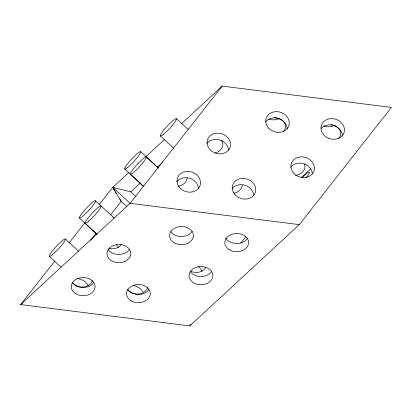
<?xml version="1.0" encoding="UTF-8"?>
<svg xmlns="http://www.w3.org/2000/svg" width="412" height="412" viewBox="0 0 412 412"><rect width="100%" height="100%" fill="white"/><g stroke="black" fill="none" stroke-linecap="round" stroke-linejoin="round"><path stroke-width="0.62" d="M187.141 177.922L186.61 180.24A11.799 9.002 -0.5 0 1 177.927 186.368M54.745 261.141L20.6 304.597L189.814 325.897L299.292 224.633L391.4 107.403L222.186 86.103L181.604 123.641M69.036 242.951L84.913 222.738M99.21 204.548L112.708 187.367L128.75 172.525M90.635 240.263L96.202 233.182M110.504 214.971L121.236 201.314L112.708 187.367L113.99 187.362M222.186 86.103L130.084 203.332L20.6 304.597L22.305 303.69M240.696 243.204L245.851 236.643M189.814 325.897L191.003 324.378M145.74 156.812L164.615 139.354M114.582 190.73L112.708 187.367L130.758 191.838L140.193 183.108M157.183 167.396L162.374 162.596M301.239 177.634L310.689 168.894M279.491 118.599L276.653 119.526A11.799 9.002 -0.5 0 1 268.794 119.12M215.162 152.898L217.057 152.28A11.799 9.002 -0.5 0 0 221.635 140.461M113.985 187.527L112.708 187.367L130.084 203.332L299.292 224.633M108.747 248.276C111.662 249.018 114.763 248.884 117.544 247.694A11.799 10.084 17.9 0 0 121.349 244.594M130.758 191.838L135.878 196.545M126.865 206.489L121.236 201.314L119.804 199.357M176.424 118.641L188.078 129.394M160.423 135.986L173.473 148.032M140.688 151.698L158.399 168.039M146.445 157.096L158.095 167.849M130.269 174.07L143.788 186.543M124.681 169.044L142.398 185.385A11.799 1.622 -47.3 0 0 142.979 185.374M95.326 200.701L114.15 218.01M79.521 218.154L97.237 234.5L85.093 223.314M65.359 239.022L78.414 251.062M49.358 256.367L61.012 267.12M115.206 191.853L116.143 193.537M93.663 282.642A11.917 9.095 -0.5 0 1 82.735 287.561A11.917 9.095 -0.5 0 1 72.224 282.22M129.291 249.744A11.917 9.095 -0.5 0 1 125.027 253.164L122.179 254.132A11.917 9.095 -0.5 0 1 113.109 253.406L110.601 252.01A11.917 9.095 -0.5 0 1 107.929 249.116M148.897 289.595A11.917 9.095 -0.5 0 1 137.974 294.513A11.917 9.095 -0.5 0 1 127.457 289.173M211.176 272.049A11.917 9.095 -0.5 0 1 190.535 271.977M247.483 238.162A11.917 9.095 -0.5 0 1 236.591 243.507A11.917 9.095 -0.5 0 1 225.771 238.162M192.224 231.25A11.917 9.095 -0.5 0 1 186.224 235.762L183.242 236.437A11.917 9.095 -0.5 0 1 170.774 231.595M232.095 188.593A11.917 10.187 17.9 0 1 245.001 185.282A11.917 10.187 17.9 0 1 253.72 195.401M176.856 181.641A11.917 10.187 17.9 0 1 189.767 178.329A11.917 10.187 17.9 0 1 198.481 188.449M206.922 143.376A11.917 10.187 17.9 0 1 219.833 140.059A11.917 10.187 17.9 0 1 228.547 150.184M290.764 167.056A11.917 10.187 17.9 0 1 303.675 163.739A11.917 10.187 17.9 0 1 312.389 173.864M265.596 121.839A11.917 10.187 17.9 0 1 278.8 118.62A11.917 10.187 17.9 0 1 287.236 129.188M321.123 128.436A11.917 10.187 17.9 0 1 334.24 125.645A11.917 10.187 17.9 0 1 342.475 136.058M302.063 177.732A11.917 1.638 -47.3 0 1 308.815 173.952L307.79 175.558A11.917 1.638 -47.3 0 1 306.322 177.541M283.255 131.788A11.799 9.002 -0.5 0 0 285.078 128.812L285.464 126.479A11.799 9.002 -0.5 0 0 277.23 117.987M274.201 117.585A11.799 9.002 -0.5 0 1 276.643 117.858M333.818 125.33A11.799 9.002 -0.5 0 1 338.721 138.489M330.872 124.651A11.799 9.002 -0.5 0 1 333.251 125.15M335.08 125.387A11.799 9.002 -0.5 0 1 323.842 126.01M304.468 163.971A11.799 9.002 -0.5 0 1 295.486 175.409M116.256 244.568A11.799 10.084 17.9 0 1 118.193 247.437M92.489 280.531A11.799 10.084 17.9 0 1 83.806 286.979A11.799 10.084 17.9 0 1 72.497 282.781M77.008 278.594A11.799 10.084 17.9 0 1 81.777 279.717L84.424 281.247A11.799 10.084 17.9 0 1 88.132 285.717M147.609 287.797A11.799 10.084 17.9 0 1 127.88 289.899M133.236 285.634A11.799 10.084 17.9 0 1 143.016 291.979M198.636 266.894A11.799 10.084 17.9 0 1 202.184 271.451M205.851 267.218A11.799 10.084 17.9 0 1 190.478 271.168M113.037 217.042A11.799 1.622 -47.3 0 1 113.218 217.469M242.349 185.23A11.799 9.002 -0.5 0 1 233.908 193.171M193.336 236.57L192.6 238.883A11.917 9.095 -0.5 0 1 186.296 243.94L183.309 244.615A11.917 9.095 -0.5 0 1 169.595 236.282A11.917 9.095 -0.5 0 1 181.733 226.543A11.917 9.095 -0.5 0 1 193.336 236.57M138.097 163.487L136.012 165.758A11.799 1.622 -47.3 0 0 130.846 174.276A11.799 1.622 -47.3 0 0 142.011 163.894A11.799 1.622 -47.3 0 0 145.23 157.183L143.891 158.1A11.799 1.622 -47.3 0 0 138.097 163.487M89.167 209.924L87.061 212.17A11.799 1.622 -47.3 0 1 81.452 217.237L80.242 217.984A11.799 1.622 -47.3 0 1 84.336 210.45A11.799 1.622 -47.3 0 1 95.141 200.69A11.799 1.622 -47.3 0 1 89.167 209.924M125.099 261.342L122.251 262.31A11.917 9.095 -0.5 0 1 113.182 261.584L110.668 260.188A11.917 9.095 -0.5 0 1 111.049 246.783A11.917 9.095 -0.5 0 1 128.523 248.173A11.917 9.095 -0.5 0 1 125.099 261.342M198.007 266.847L195.118 267.743A11.917 9.095 -0.5 0 0 191.158 280.824A11.917 9.095 -0.5 0 0 208.56 282.637A11.917 9.095 -0.5 0 0 209.492 269.242L207.04 267.785A11.917 9.095 -0.5 0 0 198.007 266.847M328.611 138.272L325.902 136.789A11.917 10.187 17.9 0 1 321.123 129.713L321.015 127.009A11.917 10.187 17.9 0 1 334.863 118.97A11.917 10.187 17.9 0 1 344.066 132.613A11.917 10.187 17.9 0 1 328.611 138.272M75.571 293.674A11.917 9.095 -0.5 0 0 94.925 288.122A11.917 9.095 -0.5 0 0 79.027 278.131A11.917 9.095 -0.5 0 0 75.571 293.674M130.805 300.626A11.917 9.095 -0.5 0 0 150.159 295.074A11.917 9.095 -0.5 0 0 134.261 285.083A11.917 9.095 -0.5 0 0 130.805 300.626M229.118 249.62A11.917 9.095 -0.5 0 0 248.472 244.069A11.917 9.095 -0.5 0 0 232.574 234.078A11.917 9.095 -0.5 0 0 229.118 249.62M163.61 134.224A11.799 1.622 -47.3 0 0 176.46 119.222A11.799 1.622 -47.3 0 0 165.197 128.498A11.799 1.622 -47.3 0 0 163.61 134.224M88.281 221.548A11.799 1.622 -47.3 0 0 101.136 206.546A11.799 1.622 -47.3 0 0 89.873 215.821A11.799 1.622 -47.3 0 0 88.281 221.548M52.545 254.601A11.799 1.622 -47.3 0 0 65.395 239.599A11.799 1.622 -47.3 0 0 54.132 248.879A11.799 1.622 -47.3 0 0 52.545 254.601M235.257 194.953A11.917 10.187 17.9 0 0 255.183 192.831A11.917 10.187 17.9 0 0 241.53 178.458A11.917 10.187 17.9 0 0 235.257 194.953M268.758 128.194A11.917 10.187 17.9 0 0 288.688 126.072A11.917 10.187 17.9 0 0 275.031 111.704A11.917 10.187 17.9 0 0 268.758 128.194M210.084 149.731A11.917 10.187 17.9 0 0 230.014 147.609A11.917 10.187 17.9 0 0 216.357 133.241A11.917 10.187 17.9 0 0 210.084 149.731M180.018 188.001A11.917 10.187 17.9 0 0 199.949 185.879A11.917 10.187 17.9 0 0 186.291 171.505A11.917 10.187 17.9 0 0 180.018 188.001M293.926 173.416A11.917 10.187 17.9 0 0 313.856 171.294A11.917 10.187 17.9 0 0 300.204 156.921A11.917 10.187 17.9 0 0 293.926 173.416M127.875 167.277A11.799 1.622 -47.3 0 0 140.724 152.275A11.799 1.622 -47.3 0 0 129.461 161.555A11.799 1.622 -47.3 0 0 127.875 167.277"/></g></svg>
